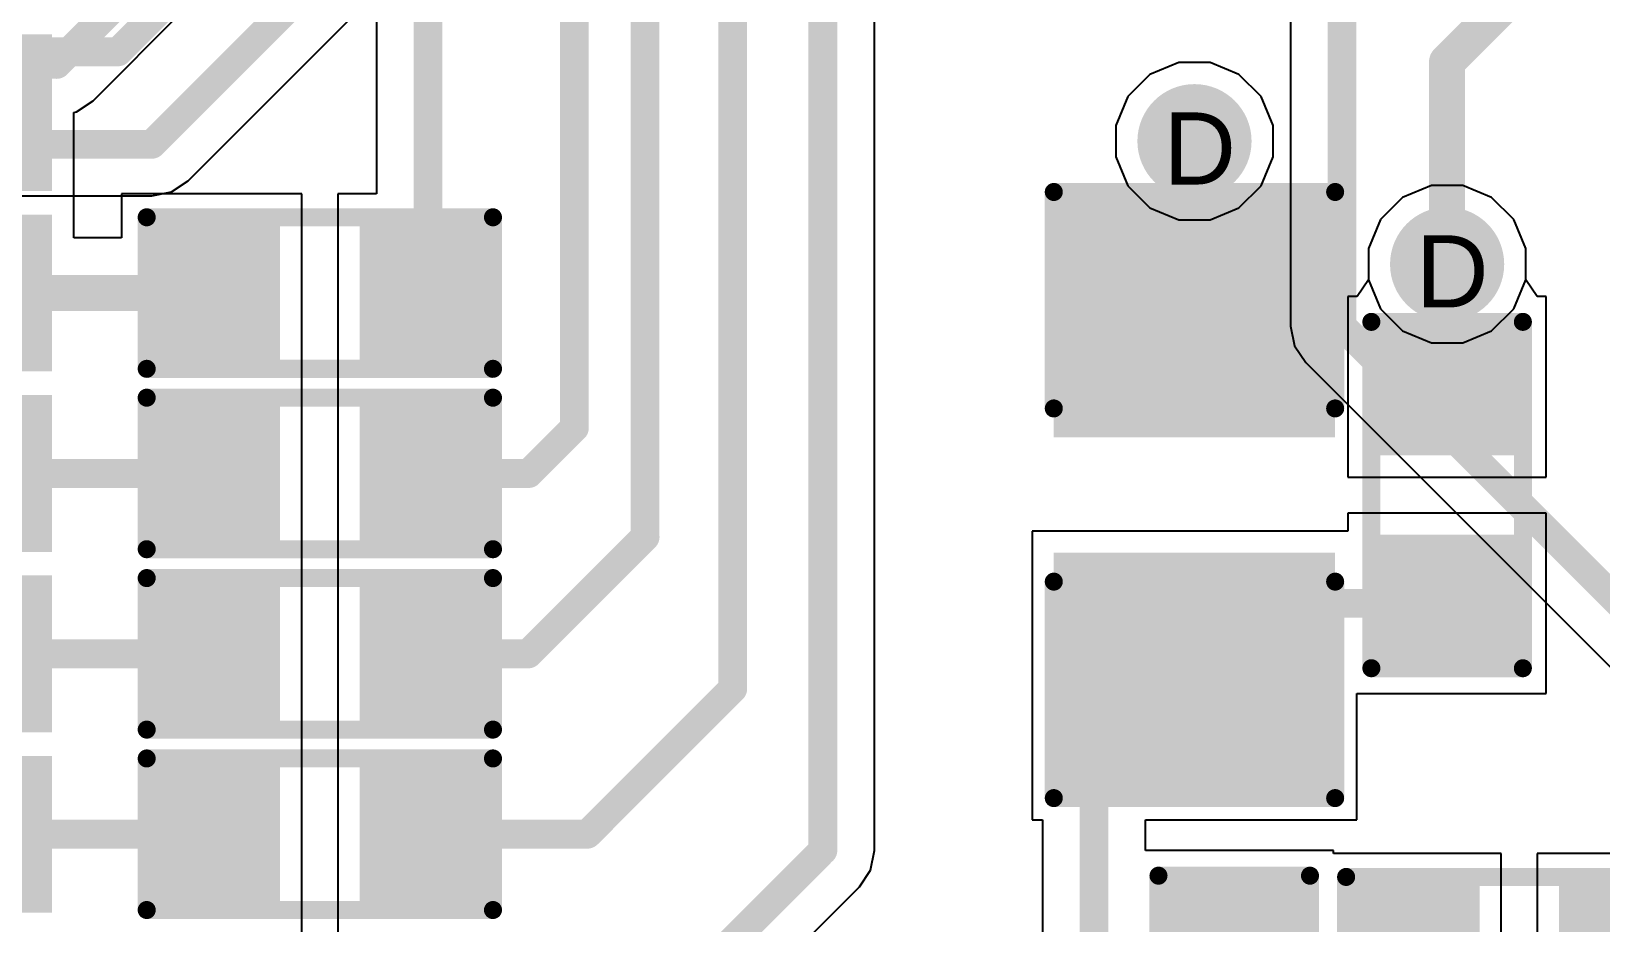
# Model space of a CAD drawing. Header units: inches. Extents: x 0 to 5032, y 0 to 5323.
# Drawn here: x 128.69 to 139.74, y 17.11 to 23.38 of the extents above; entities that cross this region are included whole.
import ezdxf

# ---------------------------------------------------------------- set-up
doc = ezdxf.new("R2010")
doc.units = ezdxf.units.IN
for name, color, linetype in [('Bottom Layer', 5, 'Continuous'), ('Bottom Solder', 6, 'Continuous'), ('Drill Drawing', 1, 'Continuous'), ('Layer 1', 16, 'Continuous'), ('Layer 2', 76, 'Continuous'), ('Top Layer', 1, 'Continuous'), ('Top Overlay', 2, 'Continuous'), ('Top Paste', 8, 'Continuous'), ('Top Solder', 216, 'Continuous'), ('Via Holes', 16, 'Continuous')]:
    doc.layers.add(name, color=color, linetype=linetype)
doc.styles.add('Arial', font='', dxfattribs={"height": 0.2})
doc.styles.get('Arial').set_extended_font_data('Arial')

# ---------------------------------------------------------------- blocks, each defined once
blk = doc.blocks.new('R___0603_7')
at = {"layer": 'Top Layer'}
for points in [[(-0.381, 0.4445), (-0.381, -0.4445), (-1.143, -0.4445), (-1.143, 0.4445)], [(1.143, 0.4445), (1.143, -0.4445), (0.381, -0.4445), (0.381, 0.4445)]]:
    blk.add_hatch(color=1, dxfattribs=at).paths.add_polyline_path(points)
at = {"layer": 'Top Paste'}
for points in [[(-0.381, 0.4445), (-0.381, -0.4445), (-1.143, -0.4445), (-1.143, 0.4445)], [(1.143, 0.4445), (1.143, -0.4445), (0.381, -0.4445), (0.381, 0.4445)]]:
    blk.add_hatch(color=8, dxfattribs=at).paths.add_polyline_path(points)
at = {"layer": 'Top Solder'}
for points in [[(-0.2794, 0.5461), (-0.2794, -0.5461), (-1.2446, -0.5461), (-1.2446, 0.5461)], [(1.2446, 0.5461), (1.2446, -0.5461), (0.2794, -0.5461), (0.2794, 0.5461)]]:
    blk.add_hatch(color=216, dxfattribs=at).paths.add_polyline_path(points)
at = {"layer": 'Top Overlay'}
for points in [[(-1.2192, 0.5334, 0.127, 0.127, 0), (-1.2192, -0.5334, 0.127, 0.127, 0)], [(1.2192, 0.5334, 0.127, 0.127, 0), (-1.2192, 0.5334, 0.127, 0.127, 0)], [(1.2192, 0.5334, 0.127, 0.127, 0), (1.2192, -0.5334, 0.127, 0.127, 0)], [(1.2192, -0.5334, 0.127, 0.127, 0), (-1.2192, -0.5334, 0.127, 0.127, 0)]]:
    blk.add_lwpolyline(points, format="xyseb", dxfattribs=at)
for points in [[(-1.25095, 0.5334, 0.0635, 0.0635, 1), (-1.18745, 0.5334, 0.0635, 0.0635, 1)], [(-1.25095, 0.5334, 0.0635, 0.0635, 1), (-1.18745, 0.5334, 0.0635, 0.0635, 1)], [(1.18745, 0.5334, 0.0635, 0.0635, 1), (1.25095, 0.5334, 0.0635, 0.0635, 1)], [(1.18745, 0.5334, 0.0635, 0.0635, 1), (1.25095, 0.5334, 0.0635, 0.0635, 1)], [(-1.25095, -0.5334, 0.0635, 0.0635, 1), (-1.18745, -0.5334, 0.0635, 0.0635, 1)], [(-1.25095, -0.5334, 0.0635, 0.0635, 1), (-1.18745, -0.5334, 0.0635, 0.0635, 1)], [(1.18745, -0.5334, 0.0635, 0.0635, 1), (1.25095, -0.5334, 0.0635, 0.0635, 1)], [(1.18745, -0.5334, 0.0635, 0.0635, 1), (1.25095, -0.5334, 0.0635, 0.0635, 1)]]:
    blk.add_lwpolyline(points, format="xyseb", close=True, dxfattribs=at)
blk = doc.blocks.new('R___0603_8')
at = {"layer": 'Top Layer'}
for points in [[(-0.381, 0.4445), (-0.381, -0.4445), (-1.143, -0.4445), (-1.143, 0.4445)], [(1.143, 0.4445), (1.143, -0.4445), (0.381, -0.4445), (0.381, 0.4445)]]:
    blk.add_hatch(color=1, dxfattribs=at).paths.add_polyline_path(points)
at = {"layer": 'Top Paste'}
for points in [[(-0.381, 0.4445), (-0.381, -0.4445), (-1.143, -0.4445), (-1.143, 0.4445)], [(1.143, 0.4445), (1.143, -0.4445), (0.381, -0.4445), (0.381, 0.4445)]]:
    blk.add_hatch(color=8, dxfattribs=at).paths.add_polyline_path(points)
at = {"layer": 'Top Solder'}
for points in [[(-0.2794, 0.5461), (-0.2794, -0.5461), (-1.2446, -0.5461), (-1.2446, 0.5461)], [(1.2446, 0.5461), (1.2446, -0.5461), (0.2794, -0.5461), (0.2794, 0.5461)]]:
    blk.add_hatch(color=216, dxfattribs=at).paths.add_polyline_path(points)
at = {"layer": 'Top Overlay'}
for points in [[(-1.2192, 0.5334, 0.127, 0.127, 0), (-1.2192, -0.5334, 0.127, 0.127, 0)], [(1.2192, 0.5334, 0.127, 0.127, 0), (-1.2192, 0.5334, 0.127, 0.127, 0)], [(1.2192, 0.5334, 0.127, 0.127, 0), (1.2192, -0.5334, 0.127, 0.127, 0)], [(1.2192, -0.5334, 0.127, 0.127, 0), (-1.2192, -0.5334, 0.127, 0.127, 0)]]:
    blk.add_lwpolyline(points, format="xyseb", dxfattribs=at)
for points in [[(-1.25095, 0.5334, 0.0635, 0.0635, 1), (-1.18745, 0.5334, 0.0635, 0.0635, 1)], [(-1.25095, 0.5334, 0.0635, 0.0635, 1), (-1.18745, 0.5334, 0.0635, 0.0635, 1)], [(1.18745, 0.5334, 0.0635, 0.0635, 1), (1.25095, 0.5334, 0.0635, 0.0635, 1)], [(1.18745, 0.5334, 0.0635, 0.0635, 1), (1.25095, 0.5334, 0.0635, 0.0635, 1)], [(-1.25095, -0.5334, 0.0635, 0.0635, 1), (-1.18745, -0.5334, 0.0635, 0.0635, 1)], [(-1.25095, -0.5334, 0.0635, 0.0635, 1), (-1.18745, -0.5334, 0.0635, 0.0635, 1)], [(1.18745, -0.5334, 0.0635, 0.0635, 1), (1.25095, -0.5334, 0.0635, 0.0635, 1)], [(1.18745, -0.5334, 0.0635, 0.0635, 1), (1.25095, -0.5334, 0.0635, 0.0635, 1)]]:
    blk.add_lwpolyline(points, format="xyseb", close=True, dxfattribs=at)
blk = doc.blocks.new('R___0603_9')
at = {"layer": 'Top Layer'}
for points in [[(-0.381, 0.4445), (-0.381, -0.4445), (-1.143, -0.4445), (-1.143, 0.4445)], [(1.143, 0.4445), (1.143, -0.4445), (0.381, -0.4445), (0.381, 0.4445)]]:
    blk.add_hatch(color=1, dxfattribs=at).paths.add_polyline_path(points)
at = {"layer": 'Top Paste'}
for points in [[(-0.381, 0.4445), (-0.381, -0.4445), (-1.143, -0.4445), (-1.143, 0.4445)], [(1.143, 0.4445), (1.143, -0.4445), (0.381, -0.4445), (0.381, 0.4445)]]:
    blk.add_hatch(color=8, dxfattribs=at).paths.add_polyline_path(points)
at = {"layer": 'Top Solder'}
for points in [[(-0.2794, 0.5461), (-0.2794, -0.5461), (-1.2446, -0.5461), (-1.2446, 0.5461)], [(1.2446, 0.5461), (1.2446, -0.5461), (0.2794, -0.5461), (0.2794, 0.5461)]]:
    blk.add_hatch(color=216, dxfattribs=at).paths.add_polyline_path(points)
at = {"layer": 'Top Overlay'}
for points in [[(-1.2192, 0.5334, 0.127, 0.127, 0), (-1.2192, -0.5334, 0.127, 0.127, 0)], [(1.2192, 0.5334, 0.127, 0.127, 0), (-1.2192, 0.5334, 0.127, 0.127, 0)], [(1.2192, 0.5334, 0.127, 0.127, 0), (1.2192, -0.5334, 0.127, 0.127, 0)], [(1.2192, -0.5334, 0.127, 0.127, 0), (-1.2192, -0.5334, 0.127, 0.127, 0)]]:
    blk.add_lwpolyline(points, format="xyseb", dxfattribs=at)
for points in [[(-1.25095, 0.5334, 0.0635, 0.0635, 1), (-1.18745, 0.5334, 0.0635, 0.0635, 1)], [(-1.25095, 0.5334, 0.0635, 0.0635, 1), (-1.18745, 0.5334, 0.0635, 0.0635, 1)], [(1.18745, 0.5334, 0.0635, 0.0635, 1), (1.25095, 0.5334, 0.0635, 0.0635, 1)], [(1.18745, 0.5334, 0.0635, 0.0635, 1), (1.25095, 0.5334, 0.0635, 0.0635, 1)], [(-1.25095, -0.5334, 0.0635, 0.0635, 1), (-1.18745, -0.5334, 0.0635, 0.0635, 1)], [(-1.25095, -0.5334, 0.0635, 0.0635, 1), (-1.18745, -0.5334, 0.0635, 0.0635, 1)], [(1.18745, -0.5334, 0.0635, 0.0635, 1), (1.25095, -0.5334, 0.0635, 0.0635, 1)], [(1.18745, -0.5334, 0.0635, 0.0635, 1), (1.25095, -0.5334, 0.0635, 0.0635, 1)]]:
    blk.add_lwpolyline(points, format="xyseb", close=True, dxfattribs=at)
blk = doc.blocks.new('C___1206_35')
at = {"layer": 'Top Layer'}
for points in [[(-2.032, 0.889), (-0.508, 0.889), (-0.508, -0.889), (-2.032, -0.889)], [(0.508, 0.889), (2.032, 0.889), (2.032, -0.889), (0.508, -0.889)]]:
    blk.add_hatch(color=1, dxfattribs=at).paths.add_polyline_path(points)
at = {"layer": 'Top Paste'}
for points in [[(-2.032, 0.889), (-0.508, 0.889), (-0.508, -0.889), (-2.032, -0.889)], [(0.508, 0.889), (2.032, 0.889), (2.032, -0.889), (0.508, -0.889)]]:
    blk.add_hatch(color=8, dxfattribs=at).paths.add_polyline_path(points)
at = {"layer": 'Top Solder'}
for points in [[(-2.1336, 0.9906), (-0.4064, 0.9906), (-0.4064, -0.9906), (-2.1336, -0.9906)], [(0.4064, 0.9906), (2.1336, 0.9906), (2.1336, -0.9906), (0.4064, -0.9906)]]:
    blk.add_hatch(color=216, dxfattribs=at).paths.add_polyline_path(points)
at = {"layer": 'Top Overlay'}
for points in [[(-2.1336, -0.9906, 0.127, 0.127, 0), (-2.1336, 0.9906, 0.127, 0.127, 0)], [(-0.6096, 0.9906, 0.127, 0.127, 0), (-2.1336, 0.9906, 0.127, 0.127, 0)], [(2.1336, 0.9906, 0.127, 0.127, 0), (0.6096, 0.9906, 0.127, 0.127, 0)], [(2.1336, -0.9906, 0.127, 0.127, 0), (2.1336, 0.9906, 0.127, 0.127, 0)], [(-0.6096, -0.9906, 0.127, 0.127, 0), (-2.1336, -0.9906, 0.127, 0.127, 0)], [(2.1336, -0.9906, 0.127, 0.127, 0), (0.6096, -0.9906, 0.127, 0.127, 0)]]:
    blk.add_lwpolyline(points, format="xyseb", dxfattribs=at)
for points in [[(-2.16535, 0.9906, 0.0635, 0.0635, 1), (-2.10185, 0.9906, 0.0635, 0.0635, 1)], [(-2.16535, 0.9906, 0.0635, 0.0635, 1), (-2.10185, 0.9906, 0.0635, 0.0635, 1)], [(-0.64135, 0.9906, 0.0635, 0.0635, 1), (-0.57785, 0.9906, 0.0635, 0.0635, 1)], [(0.57785, 0.9906, 0.0635, 0.0635, 1), (0.64135, 0.9906, 0.0635, 0.0635, 1)], [(2.10185, 0.9906, 0.0635, 0.0635, 1), (2.16535, 0.9906, 0.0635, 0.0635, 1)], [(2.10185, 0.9906, 0.0635, 0.0635, 1), (2.16535, 0.9906, 0.0635, 0.0635, 1)], [(-2.16535, -0.9906, 0.0635, 0.0635, 1), (-2.10185, -0.9906, 0.0635, 0.0635, 1)], [(-2.16535, -0.9906, 0.0635, 0.0635, 1), (-2.10185, -0.9906, 0.0635, 0.0635, 1)], [(-0.64135, -0.9906, 0.0635, 0.0635, 1), (-0.57785, -0.9906, 0.0635, 0.0635, 1)], [(0.57785, -0.9906, 0.0635, 0.0635, 1), (0.64135, -0.9906, 0.0635, 0.0635, 1)], [(2.10185, -0.9906, 0.0635, 0.0635, 1), (2.16535, -0.9906, 0.0635, 0.0635, 1)], [(2.10185, -0.9906, 0.0635, 0.0635, 1), (2.16535, -0.9906, 0.0635, 0.0635, 1)]]:
    blk.add_lwpolyline(points, format="xyseb", close=True, dxfattribs=at)
blk = doc.blocks.new('38_SMD_M______47')
at = {"layer": 'Top Layer'}
for points in [[(-9.5, -0.83), (-8, -0.83), (-8, -1.73), (-9.5, -1.73)], [(-9.5, -2.1), (-8, -2.1), (-8, -3), (-9.5, -3)], [(-9.5, -3.37), (-8, -3.37), (-8, -4.27), (-9.5, -4.27)], [(-9.5, -4.64), (-8, -4.64), (-8, -5.54), (-9.5, -5.54)], [(-9.5, -5.91), (-8, -5.91), (-8, -6.81), (-9.5, -6.81)]]:
    blk.add_hatch(color=1, dxfattribs=at).paths.add_polyline_path(points)
at = {"layer": 'Top Paste'}
for points in [[(-9.5, -0.83), (-8, -0.83), (-8, -1.73), (-9.5, -1.73)], [(-9.5, -2.1), (-8, -2.1), (-8, -3), (-9.5, -3)], [(-9.5, -3.37), (-8, -3.37), (-8, -4.27), (-9.5, -4.27)], [(-9.5, -4.64), (-8, -4.64), (-8, -5.54), (-9.5, -5.54)], [(-9.5, -5.91), (-8, -5.91), (-8, -6.81), (-9.5, -6.81)]]:
    blk.add_hatch(color=8, dxfattribs=at).paths.add_polyline_path(points)
at = {"layer": 'Top Solder'}
for points in [[(-9.602, -0.728), (-7.898, -0.728), (-7.898, -1.832), (-9.602, -1.832)], [(-9.602, -1.998), (-7.898, -1.998), (-7.898, -3.102), (-9.602, -3.102)], [(-9.602, -3.268), (-7.898, -3.268), (-7.898, -4.372), (-9.602, -4.372)], [(-9.602, -4.538), (-7.898, -4.538), (-7.898, -5.642), (-9.602, -5.642)], [(-9.602, -5.808), (-7.898, -5.808), (-7.898, -6.912), (-9.602, -6.912)]]:
    blk.add_hatch(color=216, dxfattribs=at).paths.add_polyline_path(points)
blk = doc.blocks.new('R___0603_96')
at = {"layer": 'Top Layer'}
for points in [[(-0.381, 0.4445), (-0.381, -0.4445), (-1.143, -0.4445), (-1.143, 0.4445)], [(1.143, 0.4445), (1.143, -0.4445), (0.381, -0.4445), (0.381, 0.4445)]]:
    blk.add_hatch(color=1, dxfattribs=at).paths.add_polyline_path(points)
at = {"layer": 'Top Paste'}
for points in [[(-0.381, 0.4445), (-0.381, -0.4445), (-1.143, -0.4445), (-1.143, 0.4445)], [(1.143, 0.4445), (1.143, -0.4445), (0.381, -0.4445), (0.381, 0.4445)]]:
    blk.add_hatch(color=8, dxfattribs=at).paths.add_polyline_path(points)
at = {"layer": 'Top Solder'}
for points in [[(-0.2794, 0.5461), (-0.2794, -0.5461), (-1.2446, -0.5461), (-1.2446, 0.5461)], [(1.2446, 0.5461), (1.2446, -0.5461), (0.2794, -0.5461), (0.2794, 0.5461)]]:
    blk.add_hatch(color=216, dxfattribs=at).paths.add_polyline_path(points)
at = {"layer": 'Top Overlay'}
for points in [[(-1.2192, 0.5334, 0.127, 0.127, 0), (1.2192, 0.5334, 0.127, 0.127, 0)], [(-1.2192, 0.5334, 0.127, 0.127, 0), (-1.2192, -0.5334, 0.127, 0.127, 0)], [(1.2192, 0.5334, 0.127, 0.127, 0), (1.2192, -0.5334, 0.127, 0.127, 0)], [(-1.2192, -0.5334, 0.127, 0.127, 0), (1.2192, -0.5334, 0.127, 0.127, 0)]]:
    blk.add_lwpolyline(points, format="xyseb", dxfattribs=at)
for points in [[(-1.25095, 0.5334, 0.0635, 0.0635, 1), (-1.18745, 0.5334, 0.0635, 0.0635, 1)], [(-1.25095, 0.5334, 0.0635, 0.0635, 1), (-1.18745, 0.5334, 0.0635, 0.0635, 1)], [(1.18745, 0.5334, 0.0635, 0.0635, 1), (1.25095, 0.5334, 0.0635, 0.0635, 1)], [(1.18745, 0.5334, 0.0635, 0.0635, 1), (1.25095, 0.5334, 0.0635, 0.0635, 1)], [(-1.25095, -0.5334, 0.0635, 0.0635, 1), (-1.18745, -0.5334, 0.0635, 0.0635, 1)], [(-1.25095, -0.5334, 0.0635, 0.0635, 1), (-1.18745, -0.5334, 0.0635, 0.0635, 1)], [(1.18745, -0.5334, 0.0635, 0.0635, 1), (1.25095, -0.5334, 0.0635, 0.0635, 1)], [(1.18745, -0.5334, 0.0635, 0.0635, 1), (1.25095, -0.5334, 0.0635, 0.0635, 1)]]:
    blk.add_lwpolyline(points, format="xyseb", close=True, dxfattribs=at)
blk = doc.blocks.new('R___0603_97')
at = {"layer": 'Top Layer'}
for points in [[(-0.381, 0.4445), (-0.381, -0.4445), (-1.143, -0.4445), (-1.143, 0.4445)], [(1.143, 0.4445), (1.143, -0.4445), (0.381, -0.4445), (0.381, 0.4445)]]:
    blk.add_hatch(color=1, dxfattribs=at).paths.add_polyline_path(points)
at = {"layer": 'Top Paste'}
for points in [[(-0.381, 0.4445), (-0.381, -0.4445), (-1.143, -0.4445), (-1.143, 0.4445)], [(1.143, 0.4445), (1.143, -0.4445), (0.381, -0.4445), (0.381, 0.4445)]]:
    blk.add_hatch(color=8, dxfattribs=at).paths.add_polyline_path(points)
at = {"layer": 'Top Solder'}
for points in [[(-0.2794, 0.5461), (-0.2794, -0.5461), (-1.2446, -0.5461), (-1.2446, 0.5461)], [(1.2446, 0.5461), (1.2446, -0.5461), (0.2794, -0.5461), (0.2794, 0.5461)]]:
    blk.add_hatch(color=216, dxfattribs=at).paths.add_polyline_path(points)
at = {"layer": 'Top Overlay'}
for points in [[(-1.2192, 0.5334, 0.127, 0.127, 0), (1.2192, 0.5334, 0.127, 0.127, 0)], [(-1.2192, 0.5334, 0.127, 0.127, 0), (-1.2192, -0.5334, 0.127, 0.127, 0)], [(1.2192, 0.5334, 0.127, 0.127, 0), (1.2192, -0.5334, 0.127, 0.127, 0)], [(-1.2192, -0.5334, 0.127, 0.127, 0), (1.2192, -0.5334, 0.127, 0.127, 0)]]:
    blk.add_lwpolyline(points, format="xyseb", dxfattribs=at)
for points in [[(-1.25095, 0.5334, 0.0635, 0.0635, 1), (-1.18745, 0.5334, 0.0635, 0.0635, 1)], [(-1.25095, 0.5334, 0.0635, 0.0635, 1), (-1.18745, 0.5334, 0.0635, 0.0635, 1)], [(1.18745, 0.5334, 0.0635, 0.0635, 1), (1.25095, 0.5334, 0.0635, 0.0635, 1)], [(1.18745, 0.5334, 0.0635, 0.0635, 1), (1.25095, 0.5334, 0.0635, 0.0635, 1)], [(-1.25095, -0.5334, 0.0635, 0.0635, 1), (-1.18745, -0.5334, 0.0635, 0.0635, 1)], [(-1.25095, -0.5334, 0.0635, 0.0635, 1), (-1.18745, -0.5334, 0.0635, 0.0635, 1)], [(1.18745, -0.5334, 0.0635, 0.0635, 1), (1.25095, -0.5334, 0.0635, 0.0635, 1)], [(1.18745, -0.5334, 0.0635, 0.0635, 1), (1.25095, -0.5334, 0.0635, 0.0635, 1)]]:
    blk.add_lwpolyline(points, format="xyseb", close=True, dxfattribs=at)
blk = doc.blocks.new('R___0603_106')
at = {"layer": 'Top Layer'}
for points in [[(-0.381, 0.4445), (-0.381, -0.4445), (-1.143, -0.4445), (-1.143, 0.4445)], [(1.143, 0.4445), (1.143, -0.4445), (0.381, -0.4445), (0.381, 0.4445)]]:
    blk.add_hatch(color=1, dxfattribs=at).paths.add_polyline_path(points)
at = {"layer": 'Top Paste'}
for points in [[(-0.381, 0.4445), (-0.381, -0.4445), (-1.143, -0.4445), (-1.143, 0.4445)], [(1.143, 0.4445), (1.143, -0.4445), (0.381, -0.4445), (0.381, 0.4445)]]:
    blk.add_hatch(color=8, dxfattribs=at).paths.add_polyline_path(points)
at = {"layer": 'Top Solder'}
for points in [[(-0.2794, 0.5461), (-0.2794, -0.5461), (-1.2446, -0.5461), (-1.2446, 0.5461)], [(1.2446, 0.5461), (1.2446, -0.5461), (0.2794, -0.5461), (0.2794, 0.5461)]]:
    blk.add_hatch(color=216, dxfattribs=at).paths.add_polyline_path(points)
at = {"layer": 'Top Overlay'}
for points in [[(1.2192, 0.5334, 0.127, 0.127, 0), (-1.2192, 0.5334, 0.127, 0.127, 0)], [(-1.2192, 0.5334, 0.127, 0.127, 0), (-1.2192, -0.5334, 0.127, 0.127, 0)], [(1.2192, 0.5334, 0.127, 0.127, 0), (1.2192, -0.5334, 0.127, 0.127, 0)], [(1.2192, -0.5334, 0.127, 0.127, 0), (-1.2192, -0.5334, 0.127, 0.127, 0)]]:
    blk.add_lwpolyline(points, format="xyseb", dxfattribs=at)
for points in [[(-1.25095, 0.5334, 0.0635, 0.0635, 1), (-1.18745, 0.5334, 0.0635, 0.0635, 1)], [(-1.25095, 0.5334, 0.0635, 0.0635, 1), (-1.18745, 0.5334, 0.0635, 0.0635, 1)], [(1.18745, 0.5334, 0.0635, 0.0635, 1), (1.25095, 0.5334, 0.0635, 0.0635, 1)], [(1.18745, 0.5334, 0.0635, 0.0635, 1), (1.25095, 0.5334, 0.0635, 0.0635, 1)], [(-1.25095, -0.5334, 0.0635, 0.0635, 1), (-1.18745, -0.5334, 0.0635, 0.0635, 1)], [(-1.25095, -0.5334, 0.0635, 0.0635, 1), (-1.18745, -0.5334, 0.0635, 0.0635, 1)], [(1.18745, -0.5334, 0.0635, 0.0635, 1), (1.25095, -0.5334, 0.0635, 0.0635, 1)], [(1.18745, -0.5334, 0.0635, 0.0635, 1), (1.25095, -0.5334, 0.0635, 0.0635, 1)]]:
    blk.add_lwpolyline(points, format="xyseb", close=True, dxfattribs=at)
blk = doc.blocks.new('R___0603_114')
at = {"layer": 'Top Layer'}
for points in [[(-0.381, 0.4445), (-0.381, -0.4445), (-1.143, -0.4445), (-1.143, 0.4445)], [(1.143, 0.4445), (1.143, -0.4445), (0.381, -0.4445), (0.381, 0.4445)]]:
    blk.add_hatch(color=1, dxfattribs=at).paths.add_polyline_path(points)
at = {"layer": 'Top Paste'}
for points in [[(-0.381, 0.4445), (-0.381, -0.4445), (-1.143, -0.4445), (-1.143, 0.4445)], [(1.143, 0.4445), (1.143, -0.4445), (0.381, -0.4445), (0.381, 0.4445)]]:
    blk.add_hatch(color=8, dxfattribs=at).paths.add_polyline_path(points)
at = {"layer": 'Top Solder'}
for points in [[(-0.2794, 0.5461), (-0.2794, -0.5461), (-1.2446, -0.5461), (-1.2446, 0.5461)], [(1.2446, 0.5461), (1.2446, -0.5461), (0.2794, -0.5461), (0.2794, 0.5461)]]:
    blk.add_hatch(color=216, dxfattribs=at).paths.add_polyline_path(points)
at = {"layer": 'Top Overlay'}
for points in [[(-1.2192, 0.5334, 0.127, 0.127, 0), (-1.2192, -0.5334, 0.127, 0.127, 0)], [(1.2192, 0.5334, 0.127, 0.127, 0), (-1.2192, 0.5334, 0.127, 0.127, 0)], [(1.2192, 0.5334, 0.127, 0.127, 0), (1.2192, -0.5334, 0.127, 0.127, 0)], [(1.2192, -0.5334, 0.127, 0.127, 0), (-1.2192, -0.5334, 0.127, 0.127, 0)]]:
    blk.add_lwpolyline(points, format="xyseb", dxfattribs=at)
for points in [[(-1.25095, 0.5334, 0.0635, 0.0635, 1), (-1.18745, 0.5334, 0.0635, 0.0635, 1)], [(-1.25095, 0.5334, 0.0635, 0.0635, 1), (-1.18745, 0.5334, 0.0635, 0.0635, 1)], [(1.18745, 0.5334, 0.0635, 0.0635, 1), (1.25095, 0.5334, 0.0635, 0.0635, 1)], [(1.18745, 0.5334, 0.0635, 0.0635, 1), (1.25095, 0.5334, 0.0635, 0.0635, 1)], [(-1.25095, -0.5334, 0.0635, 0.0635, 1), (-1.18745, -0.5334, 0.0635, 0.0635, 1)], [(-1.25095, -0.5334, 0.0635, 0.0635, 1), (-1.18745, -0.5334, 0.0635, 0.0635, 1)], [(1.18745, -0.5334, 0.0635, 0.0635, 1), (1.25095, -0.5334, 0.0635, 0.0635, 1)], [(1.18745, -0.5334, 0.0635, 0.0635, 1), (1.25095, -0.5334, 0.0635, 0.0635, 1)]]:
    blk.add_lwpolyline(points, format="xyseb", close=True, dxfattribs=at)

msp = doc.modelspace()

# ---------------------------------------------------------------- hatches: boundary and pattern name
at = {"layer": 'Bottom Layer'}
h = msp.add_hatch(color=5, dxfattribs=at)
edge = h.paths.add_edge_path()
edge.add_arc((136.881, 22.608), 0.3, 0, 360)
h = msp.add_hatch(color=5, dxfattribs=at)
edge = h.paths.add_edge_path()
edge.add_arc((138.66, 21.742), 0.3, 0, 360)
at = {"layer": 'Bottom Solder'}
h = msp.add_hatch(color=6, dxfattribs=at)
edge = h.paths.add_edge_path()
edge.add_arc((136.881, 22.608), 0.402, 0, 360)
h = msp.add_hatch(color=6, dxfattribs=at)
edge = h.paths.add_edge_path()
edge.add_arc((138.66, 21.742), 0.402, 0, 360)
at = {"layer": 'Layer 1'}
h = msp.add_hatch(color=16, dxfattribs=at)
edge = h.paths.add_edge_path()
edge.add_arc((136.881, 22.608), 0.3, 0, 360)
h = msp.add_hatch(color=16, dxfattribs=at)
edge = h.paths.add_edge_path()
edge.add_arc((138.66, 21.742), 0.3, 0, 360)
at = {"layer": 'Layer 2'}
h = msp.add_hatch(color=76, dxfattribs=at)
edge = h.paths.add_edge_path()
edge.add_arc((136.881, 22.608), 0.3, 0, 360)
h = msp.add_hatch(color=76, dxfattribs=at)
edge = h.paths.add_edge_path()
edge.add_arc((138.66, 21.742), 0.3, 0, 360)
at = {"layer": 'Top Layer'}
h = msp.add_hatch(color=1, dxfattribs=at)
edge = h.paths.add_edge_path()
edge.add_arc((136.881, 22.608), 0.3, 0, 360)
h = msp.add_hatch(color=1, dxfattribs=at)
edge = h.paths.add_edge_path()
edge.add_arc((138.66, 21.742), 0.3, 0, 360)
at = {"layer": 'Top Solder'}
h = msp.add_hatch(color=216, dxfattribs=at)
edge = h.paths.add_edge_path()
edge.add_arc((136.881, 22.608), 0.402, 0, 360)
h = msp.add_hatch(color=216, dxfattribs=at)
edge = h.paths.add_edge_path()
edge.add_arc((138.66, 21.742), 0.402, 0, 360)
at = {"layer": 'Via Holes'}
h = msp.add_hatch(color=7, dxfattribs=at)
edge = h.paths.add_edge_path()
edge.add_arc((136.881, 22.608), 0.15, 0, 360)
h = msp.add_hatch(color=7, dxfattribs=at)
edge = h.paths.add_edge_path()
edge.add_arc((138.66, 21.742), 0.15, 0, 360)

# ---------------------------------------------------------------- linework, layer by layer
at = {"layer": 'Bottom Layer'}
for p, q in [((137.558, 34.364), (137.558, 21.306)), ((129.795, 22.33), (133.36, 25.895)), ((129.677, 22.251), (129.795, 22.33)), ((109.126, 22.223), (129.539, 22.223)), ((129.539, 22.223), (129.677, 22.251)), ((129.539, 22.223), (129.539, 22.223)), ((137.558, 21.306), (137.558, 21.306)), ((137.558, 21.306), (137.585, 21.168)), ((137.585, 21.168), (137.664, 21.05)), ((137.664, 21.05), (141.118, 17.596))]:
    msp.add_line(p, q, dxfattribs=at)
for points in [[(137.92, 21.306, 0.203, 0.203, 0), (137.92, 34.364, 0.203, 0.203, 0)], [(129.3, 23.237, 0.203, 0.203, 0), (132.545, 26.481, 0.203, 0.203, 0)], [(129.539, 22.586, 0.203, 0.203, 0), (133.104, 26.151, 0.203, 0.203, 0)], [(138.66, 23.166, 0.254, 0.254, 0), (139.319, 23.825, 0.254, 0.254, 0)], [(108.39, 23.237, 0.203, 0.203, 0), (129.3, 23.237, 0.203, 0.203, 0)], [(138.66, 21.742, 0.254, 0.254, 0), (138.66, 23.166, 0.254, 0.254, 0)], [(108.705, 22.586, 0.203, 0.203, 0), (129.539, 22.586, 0.203, 0.203, 0)], [(137.92, 21.306, 0.203, 0.203, 0), (141.747, 17.48, 0.203, 0.203, 0)]]:
    msp.add_lwpolyline(points, format="xyseb", dxfattribs=at)
for points in [[(129.25, 23.237, 0.102, 0.102, 1), (129.351, 23.237, 0.102, 0.102, 1)], [(129.25, 23.237, 0.102, 0.102, 1), (129.351, 23.237, 0.102, 0.102, 1)], [(138.596, 23.166, 0.127, 0.127, 1), (138.723, 23.166, 0.127, 0.127, 1)], [(138.596, 23.166, 0.127, 0.127, 1), (138.723, 23.166, 0.127, 0.127, 1)], [(129.488, 22.586, 0.102, 0.102, 1), (129.589, 22.586, 0.102, 0.102, 1)], [(129.488, 22.586, 0.102, 0.102, 1), (129.589, 22.586, 0.102, 0.102, 1)], [(138.596, 21.742, 0.127, 0.127, 1), (138.723, 21.742, 0.127, 0.127, 1)], [(137.869, 21.306, 0.102, 0.102, 1), (137.971, 21.306, 0.102, 0.102, 1)], [(137.869, 21.306, 0.102, 0.102, 1), (137.971, 21.306, 0.102, 0.102, 1)]]:
    msp.add_lwpolyline(points, format="xyseb", close=True, dxfattribs=at)
at = {"layer": 'Layer 1'}
for p, q in [((138.346, 22.212), (138.19, 22.056)), ((138.549, 22.296), (138.346, 22.212)), ((138.77, 22.296), (138.549, 22.296)), ((138.973, 22.212), (138.77, 22.296)), ((139.129, 22.056), (138.973, 22.212)), ((138.19, 22.056), (138.106, 21.853)), ((139.214, 21.853), (139.129, 22.056)), ((138.106, 21.853), (138.106, 21.632)), ((139.214, 21.632), (139.214, 21.853)), ((138.106, 21.632), (138.19, 21.429)), ((139.129, 21.429), (139.214, 21.632)), ((138.19, 21.429), (138.346, 21.273)), ((138.973, 21.273), (139.129, 21.429)), ((138.346, 21.273), (138.549, 21.188)), ((138.77, 21.188), (138.973, 21.273)), ((138.549, 21.188), (138.77, 21.188))]:
    msp.add_line(p, q, dxfattribs=at)
at = {"layer": 'Layer 2'}
for p, q in [((136.77, 23.162), (136.567, 23.078)), ((136.991, 23.162), (136.77, 23.162)), ((137.194, 23.078), (136.991, 23.162)), ((136.567, 23.078), (136.411, 22.922)), ((137.35, 22.922), (137.194, 23.078)), ((136.411, 22.922), (136.327, 22.718)), ((137.435, 22.718), (137.35, 22.922)), ((136.327, 22.718), (136.327, 22.498)), ((137.435, 22.498), (137.435, 22.718)), ((136.327, 22.498), (136.411, 22.294)), ((137.35, 22.294), (137.435, 22.498)), ((136.411, 22.294), (136.567, 22.138)), ((137.194, 22.138), (137.35, 22.294)), ((138.346, 22.212), (138.19, 22.056)), ((138.549, 22.296), (138.346, 22.212)), ((138.77, 22.296), (138.549, 22.296)), ((138.973, 22.212), (138.77, 22.296)), ((139.129, 22.056), (138.973, 22.212)), ((136.567, 22.138), (136.77, 22.054)), ((136.991, 22.054), (137.194, 22.138)), ((136.77, 22.054), (136.991, 22.054)), ((138.19, 22.056), (138.106, 21.853)), ((139.214, 21.853), (139.129, 22.056)), ((138.106, 21.853), (138.106, 21.632)), ((139.214, 21.632), (139.214, 21.853)), ((138.106, 21.632), (138.19, 21.429)), ((139.129, 21.429), (139.214, 21.632)), ((138.19, 21.429), (138.346, 21.273)), ((138.973, 21.273), (139.129, 21.429)), ((138.346, 21.273), (138.549, 21.188)), ((138.77, 21.188), (138.973, 21.273)), ((138.549, 21.188), (138.77, 21.188))]:
    msp.add_line(p, q, dxfattribs=at)
at = {"layer": 'Top Layer'}
for p, q in [((134.627, 17.615), (134.627, 26.035)), ((131.122, 25.371), (131.122, 22.238)), ((129.125, 22.893), (129.758, 23.525)), ((129.008, 22.814), (129.125, 22.893)), ((128.989, 22.811), (129.008, 22.814)), ((128.989, 21.928), (128.989, 22.811)), ((130.595, 22.238), (129.325, 22.238)), ((129.325, 22.238), (129.325, 21.928)), ((130.595, 20.841), (130.595, 22.238)), ((131.122, 22.238), (130.849, 22.238)), ((130.849, 22.238), (130.849, 20.841)), ((138.346, 22.212), (138.19, 22.056)), ((138.549, 22.296), (138.346, 22.212)), ((138.77, 22.296), (138.549, 22.296)), ((138.973, 22.212), (138.77, 22.296)), ((139.129, 22.056), (138.973, 22.212)), ((138.19, 22.056), (138.106, 21.853)), ((139.214, 21.853), (139.129, 22.056)), ((129.325, 21.928), (128.989, 21.928)), ((138.106, 21.853), (138.106, 21.632)), ((139.214, 21.632), (139.214, 21.853)), ((138.106, 21.632), (138.027, 21.514)), ((139.293, 21.514), (139.214, 21.632)), ((138.027, 21.514), (137.961, 21.514)), ((137.961, 21.514), (137.961, 20.244)), ((139.358, 21.514), (139.293, 21.514)), ((139.358, 20.244), (139.358, 21.514)), ((130.595, 19.571), (130.595, 20.841)), ((130.849, 20.841), (130.849, 19.571)), ((137.961, 20.244), (139.358, 20.244)), ((139.358, 19.99), (137.961, 19.99)), ((137.961, 19.99), (137.961, 19.863)), ((139.358, 18.72), (139.358, 19.99)), ((137.961, 19.863), (135.738, 19.863)), ((135.738, 19.863), (135.738, 17.831)), ((130.595, 18.301), (130.595, 19.571)), ((130.849, 19.571), (130.849, 18.301)), ((138.024, 17.831), (138.024, 18.72)), ((138.024, 18.72), (139.358, 18.72)), ((130.595, 17.031), (130.595, 18.301)), ((130.849, 18.301), (130.849, 17.031)), ((135.738, 17.831), (135.81, 17.831)), ((135.81, 17.831), (135.81, 15.744)), ((136.535, 17.615), (136.535, 17.831)), ((136.535, 17.831), (138.024, 17.831)), ((134.599, 17.476), (134.627, 17.615)), ((134.627, 17.615), (134.627, 17.615)), ((137.86, 17.615), (136.535, 17.615)), ((137.86, 17.594), (137.86, 17.615)), ((139.041, 17.594), (137.86, 17.594)), ((139.041, 16.197), (139.041, 17.594)), ((140.565, 17.594), (139.295, 17.594)), ((139.295, 17.594), (139.295, 16.197)), ((134.521, 17.359), (134.599, 17.476)), ((133.365, 16.203), (134.521, 17.359)), ((134.521, 17.359), (134.521, 17.359))]:
    msp.add_line(p, q, dxfattribs=at)
for points in [[(134.264, 17.615, 0.203, 0.203, 0), (134.264, 26.035, 0.203, 0.203, 0)], [(133.629, 18.753, 0.203, 0.203, 0), (133.629, 25.86, 0.203, 0.203, 0)], [(131.484, 21.539, 0.203, 0.203, 0), (131.484, 25.521, 0.203, 0.203, 0)], [(133.012, 19.822, 0.203, 0.203, 0), (133.012, 25.339, 0.203, 0.203, 0)], [(132.514, 20.59, 0.203, 0.203, 0), (132.514, 25.141, 0.203, 0.203, 0)], [(128.869, 23.149, 0.203, 0.203, 0), (129.501, 23.782, 0.203, 0.203, 0)], [(128.325, 23.149, 0.203, 0.203, 0), (128.869, 23.149, 0.203, 0.203, 0)], [(136.881, 21.387, 0.203, 0.203, 0), (136.881, 22.608, 0.203, 0.203, 0)], [(138.66, 20.879, 0.203, 0.203, 0), (138.66, 21.742, 0.203, 0.203, 0)], [(127.985, 21.539, 0.254, 0.254, 0), (129.96, 21.539, 0.254, 0.254, 0)], [(132.193, 20.269, 0.203, 0.203, 0), (132.514, 20.59, 0.203, 0.203, 0)], [(127.985, 20.269, 0.203, 0.203, 0), (129.96, 20.269, 0.203, 0.203, 0)], [(131.484, 20.269, 0.203, 0.203, 0), (132.193, 20.269, 0.203, 0.203, 0)], [(132.189, 18.999, 0.203, 0.203, 0), (133.012, 19.822, 0.203, 0.203, 0)], [(136.173, 19.114, 0.203, 0.203, 0), (136.412, 19.353, 0.203, 0.203, 0)], [(136.881, 18.847, 0.203, 0.203, 0), (137.389, 19.355, 0.203, 0.203, 0)], [(137.389, 19.355, 0.203, 0.203, 0), (138.66, 19.355, 0.203, 0.203, 0)], [(136.173, 15.744, 0.203, 0.203, 0), (136.173, 19.114, 0.203, 0.203, 0)], [(127.985, 18.999, 0.203, 0.203, 0), (129.96, 18.999, 0.203, 0.203, 0)], [(131.484, 18.999, 0.203, 0.203, 0), (132.189, 18.999, 0.203, 0.203, 0)], [(132.606, 17.729, 0.203, 0.203, 0), (133.629, 18.753, 0.203, 0.203, 0)], [(127.985, 17.729, 0.203, 0.203, 0), (129.96, 17.729, 0.203, 0.203, 0)], [(131.484, 17.729, 0.203, 0.203, 0), (132.606, 17.729, 0.203, 0.203, 0)], [(133.109, 16.459, 0.203, 0.203, 0), (134.264, 17.615, 0.203, 0.203, 0)]]:
    msp.add_lwpolyline(points, format="xyseb", dxfattribs=at)
for points in [[(128.818, 23.149, 0.102, 0.102, 1), (128.92, 23.149, 0.102, 0.102, 1)], [(128.818, 23.149, 0.102, 0.102, 1), (128.92, 23.149, 0.102, 0.102, 1)], [(136.83, 22.608, 0.102, 0.102, 1), (136.931, 22.608, 0.102, 0.102, 1)], [(138.609, 21.742, 0.102, 0.102, 1), (138.71, 21.742, 0.102, 0.102, 1)], [(129.897, 21.539, 0.127, 0.127, 1), (130.024, 21.539, 0.127, 0.127, 1)], [(131.433, 21.539, 0.102, 0.102, 1), (131.535, 21.539, 0.102, 0.102, 1)], [(136.83, 21.387, 0.102, 0.102, 1), (136.931, 21.387, 0.102, 0.102, 1)], [(138.609, 20.879, 0.102, 0.102, 1), (138.71, 20.879, 0.102, 0.102, 1)], [(132.463, 20.59, 0.102, 0.102, 1), (132.565, 20.59, 0.102, 0.102, 1)], [(132.463, 20.59, 0.102, 0.102, 1), (132.565, 20.59, 0.102, 0.102, 1)], [(129.909, 20.269, 0.102, 0.102, 1), (130.011, 20.269, 0.102, 0.102, 1)], [(131.433, 20.269, 0.102, 0.102, 1), (131.535, 20.269, 0.102, 0.102, 1)], [(132.142, 20.269, 0.102, 0.102, 1), (132.244, 20.269, 0.102, 0.102, 1)], [(132.142, 20.269, 0.102, 0.102, 1), (132.244, 20.269, 0.102, 0.102, 1)], [(132.961, 19.822, 0.102, 0.102, 1), (133.063, 19.822, 0.102, 0.102, 1)], [(132.961, 19.822, 0.102, 0.102, 1), (133.063, 19.822, 0.102, 0.102, 1)], [(136.361, 19.353, 0.102, 0.102, 1), (136.463, 19.353, 0.102, 0.102, 1)], [(137.338, 19.355, 0.102, 0.102, 1), (137.439, 19.355, 0.102, 0.102, 1)], [(137.338, 19.355, 0.102, 0.102, 1), (137.439, 19.355, 0.102, 0.102, 1)], [(138.609, 19.355, 0.102, 0.102, 1), (138.71, 19.355, 0.102, 0.102, 1)], [(136.122, 19.114, 0.102, 0.102, 1), (136.224, 19.114, 0.102, 0.102, 1)], [(136.122, 19.114, 0.102, 0.102, 1), (136.224, 19.114, 0.102, 0.102, 1)], [(129.909, 18.999, 0.102, 0.102, 1), (130.011, 18.999, 0.102, 0.102, 1)], [(131.433, 18.999, 0.102, 0.102, 1), (131.535, 18.999, 0.102, 0.102, 1)], [(132.138, 18.999, 0.102, 0.102, 1), (132.24, 18.999, 0.102, 0.102, 1)], [(132.138, 18.999, 0.102, 0.102, 1), (132.24, 18.999, 0.102, 0.102, 1)], [(136.83, 18.847, 0.102, 0.102, 1), (136.931, 18.847, 0.102, 0.102, 1)], [(133.579, 18.753, 0.102, 0.102, 1), (133.68, 18.753, 0.102, 0.102, 1)], [(133.579, 18.753, 0.102, 0.102, 1), (133.68, 18.753, 0.102, 0.102, 1)], [(129.909, 17.729, 0.102, 0.102, 1), (130.011, 17.729, 0.102, 0.102, 1)], [(131.433, 17.729, 0.102, 0.102, 1), (131.535, 17.729, 0.102, 0.102, 1)], [(132.555, 17.729, 0.102, 0.102, 1), (132.656, 17.729, 0.102, 0.102, 1)], [(132.555, 17.729, 0.102, 0.102, 1), (132.656, 17.729, 0.102, 0.102, 1)], [(134.214, 17.615, 0.102, 0.102, 1), (134.315, 17.615, 0.102, 0.102, 1)], [(134.214, 17.615, 0.102, 0.102, 1), (134.315, 17.615, 0.102, 0.102, 1)]]:
    msp.add_lwpolyline(points, format="xyseb", close=True, dxfattribs=at)

# ---------------------------------------------------------------- block references
for name, p, rotation in [('38_SMD_M______47', (119.235, 16.449), 180), ('C___1206_35', (136.881, 20.117), 270), ('R___0603_7', (130.722, 21.539), 180), ('R___0603_97', (138.66, 20.117), 90), ('R___0603_8', (130.722, 20.269), 180), ('R___0603_9', (130.722, 18.999), 180), ('R___0603_114', (130.722, 17.729), 180), ('R___0603_96', (137.161, 16.218), 90), ('R___0603_106', (139.168, 16.895), 180)]:
    msp.add_blockref(name, p, dxfattribs=dict(rotation=rotation))

# ---------------------------------------------------------------- texts
at = {"layer": 'Drill Drawing', "style": 'Arial'}
for p in [(136.661, 22.303), (138.44, 21.438)]:
    msp.add_text('D', height=0.508, dxfattribs=at).set_placement(p)

doc.saveas('drawing.dxf')
